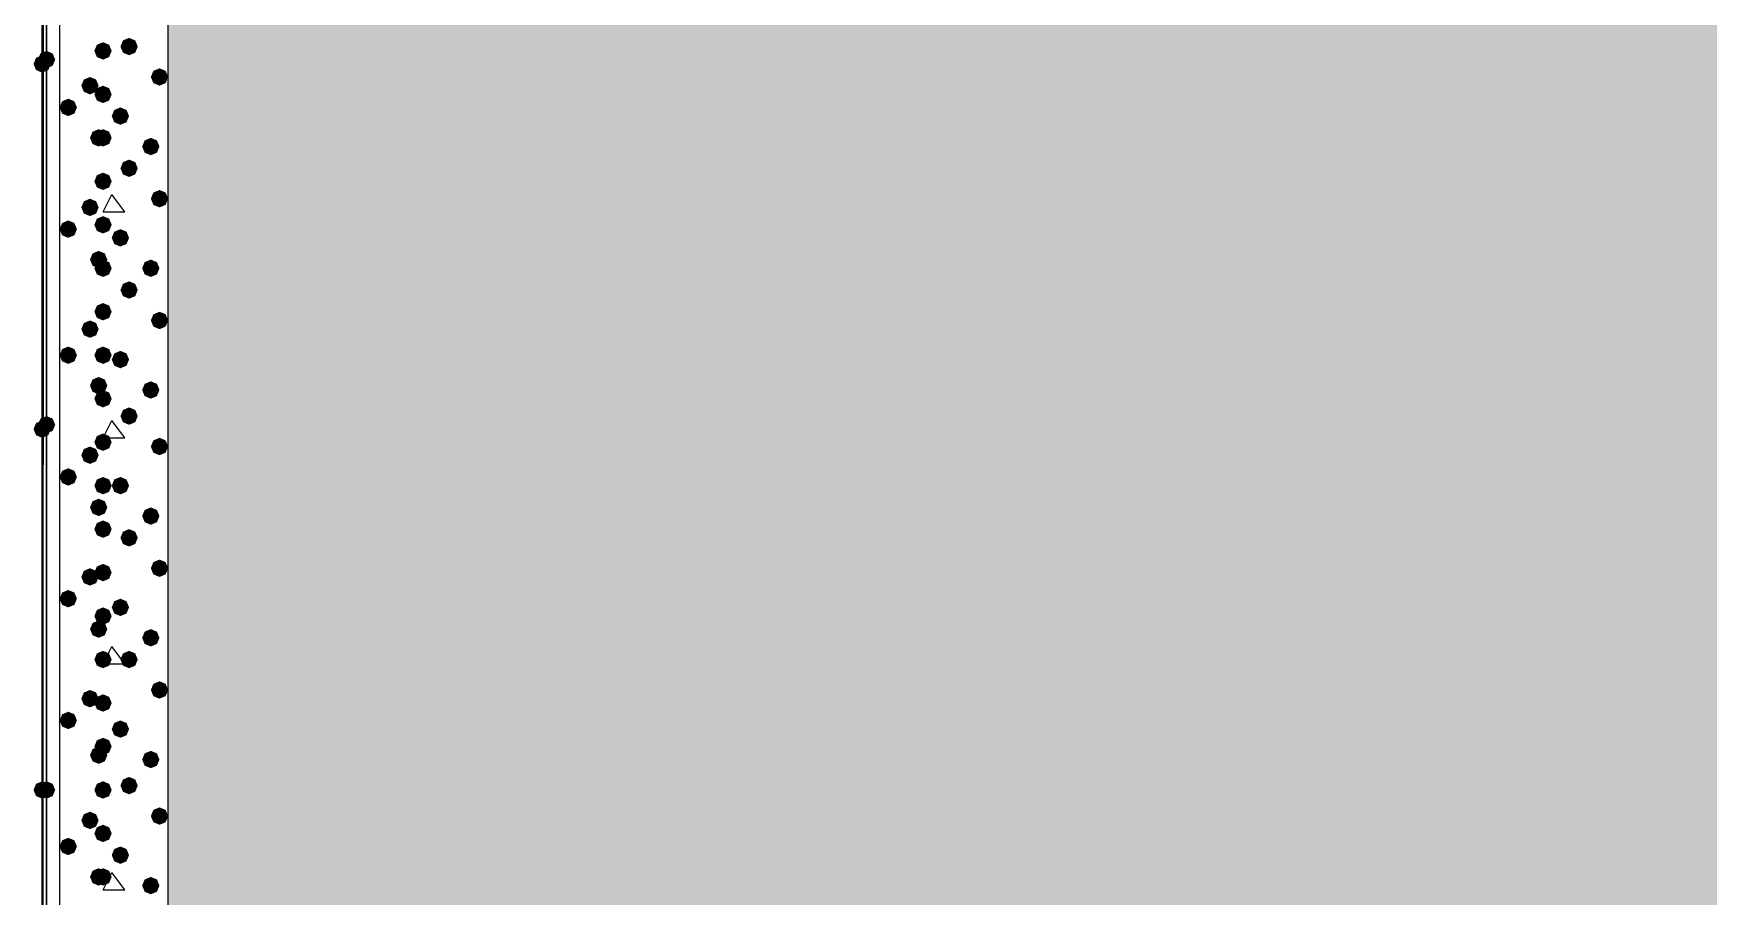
# Model space of a CAD drawing. Header units: millimetres. Extents: x 0 to 420, y 0 to 297.
# Drawn here: x 32.09 to 48.41, y 115.29 to 123.7 of the extents above; entities that cross this region are included whole.
import ezdxf

# ---------------------------------------------------------------- set-up
doc = ezdxf.new("R2010")
doc.units = ezdxf.units.MM
doc.layers.get('0').update_dxf_attribs({"linetype": 'CONTINUOUS'})

msp = doc.modelspace()

# ---------------------------------------------------------------- hatches: boundary and pattern name
at = {"true_color": 0x000007}
h = msp.add_hatch(color=0, dxfattribs=at)
h.paths.add_polyline_path([(32.215667, 228.049667), (32.215667, 84.455)], flags=0)
h.paths.add_polyline_path([(32.215667, 84.455), (32.215667, 228.049667)], flags=0)
at = {"true_color": 0x000008}
h = msp.add_hatch(color=0, dxfattribs=at)
h.paths.add_polyline_path([(194.775667, 126.915333), (33.401, 126.915333), (194.775667, 107.865333)], flags=0)
h.paths.add_polyline_path([(33.401, 126.915333), (194.775667, 107.865333), (33.401, 107.865333)], flags=0)
for points in [[(32.850667, 123.528667), (32.825796, 123.468871), (32.766, 123.444), (32.706204, 123.468871), (32.681333, 123.528667), (32.706204, 123.588462), (32.766, 123.613333), (32.825796, 123.588463)], [(33.104667, 123.571), (33.079796, 123.511204), (33.02, 123.486333), (32.960204, 123.511204), (32.935333, 123.571), (32.960204, 123.630796), (33.02, 123.655667), (33.079796, 123.630796)], [(32.723667, 123.19), (32.698796, 123.130204), (32.639, 123.105333), (32.579204, 123.130204), (32.554333, 123.19), (32.579204, 123.249796), (32.639, 123.274667), (32.698796, 123.249796)], [(33.401, 123.274667), (33.376129, 123.214871), (33.316333, 123.19), (33.256537, 123.214871), (33.231667, 123.274667), (33.256537, 123.334462), (33.316333, 123.359333), (33.376129, 123.334463)], [(32.512, 122.978333), (32.487129, 122.918538), (32.427333, 122.893667), (32.367538, 122.918538), (32.342667, 122.978333), (32.367537, 123.038129), (32.427333, 123.063), (32.487129, 123.038129)], [(32.850667, 123.105333), (32.825796, 123.045538), (32.766, 123.020667), (32.706204, 123.045538), (32.681333, 123.105333), (32.706204, 123.165129), (32.766, 123.19), (32.825796, 123.165129)], [(33.02, 122.893667), (32.995129, 122.833871), (32.935333, 122.809), (32.875538, 122.833871), (32.850667, 122.893667), (32.875537, 122.953462), (32.935333, 122.978333), (32.995129, 122.953463)], [(32.808333, 122.682), (32.783463, 122.622204), (32.723667, 122.597333), (32.663871, 122.622204), (32.639, 122.682), (32.663871, 122.741796), (32.723667, 122.766667), (32.783462, 122.741796)], [(32.850667, 122.682), (32.825796, 122.622204), (32.766, 122.597333), (32.706204, 122.622204), (32.681333, 122.682), (32.706204, 122.741796), (32.766, 122.766667), (32.825796, 122.741796)], [(33.316333, 122.597333), (33.291463, 122.537537), (33.231667, 122.512667), (33.171871, 122.537537), (33.147, 122.597333), (33.171871, 122.657129), (33.231667, 122.682), (33.291462, 122.657129)], [(33.104667, 122.385667), (33.079796, 122.325871), (33.02, 122.301), (32.960204, 122.325871), (32.935333, 122.385667), (32.960204, 122.445462), (33.02, 122.470333), (33.079796, 122.445463)], [(32.850667, 122.258667), (32.825796, 122.198871), (32.766, 122.174), (32.706204, 122.198871), (32.681333, 122.258667), (32.706204, 122.318462), (32.766, 122.343333), (32.825796, 122.318463)], [(32.723667, 122.004667), (32.698796, 121.944871), (32.639, 121.92), (32.579204, 121.944871), (32.554333, 122.004667), (32.579204, 122.064462), (32.639, 122.089333), (32.698796, 122.064463)], [(33.401, 122.089333), (33.376129, 122.029537), (33.316333, 122.004667), (33.256537, 122.029537), (33.231667, 122.089333), (33.256537, 122.149129), (33.316333, 122.174), (33.376129, 122.149129)], [(32.850667, 121.835333), (32.825796, 121.775538), (32.766, 121.750667), (32.706204, 121.775538), (32.681333, 121.835333), (32.706204, 121.895129), (32.766, 121.92), (32.825796, 121.895129)], [(32.512, 121.793), (32.487129, 121.733204), (32.427333, 121.708333), (32.367538, 121.733204), (32.342667, 121.793), (32.367537, 121.852796), (32.427333, 121.877667), (32.487129, 121.852796)], [(33.02, 121.708333), (32.995129, 121.648537), (32.935333, 121.623667), (32.875538, 121.648537), (32.850667, 121.708333), (32.875537, 121.768129), (32.935333, 121.793), (32.995129, 121.768129)], [(32.808333, 121.496667), (32.783463, 121.436871), (32.723667, 121.412), (32.663871, 121.436871), (32.639, 121.496667), (32.663871, 121.556462), (32.723667, 121.581333), (32.783462, 121.556463)], [(32.850667, 121.412), (32.825796, 121.352204), (32.766, 121.327333), (32.706204, 121.352204), (32.681333, 121.412), (32.706204, 121.471796), (32.766, 121.496667), (32.825796, 121.471796)], [(33.316333, 121.412), (33.291463, 121.352204), (33.231667, 121.327333), (33.171871, 121.352204), (33.147, 121.412), (33.171871, 121.471796), (33.231667, 121.496667), (33.291462, 121.471796)], [(33.104667, 121.200333), (33.079796, 121.140537), (33.02, 121.115667), (32.960204, 121.140537), (32.935333, 121.200333), (32.960204, 121.260129), (33.02, 121.285), (33.079796, 121.260129)], [(32.850667, 120.988667), (32.825796, 120.928871), (32.766, 120.904), (32.706204, 120.928871), (32.681333, 120.988667), (32.706204, 121.048462), (32.766, 121.073333), (32.825796, 121.048463)], [(33.401, 120.904), (33.376129, 120.844204), (33.316333, 120.819333), (33.256537, 120.844204), (33.231667, 120.904), (33.256537, 120.963796), (33.316333, 120.988667), (33.376129, 120.963796)], [(32.723667, 120.819333), (32.698796, 120.759537), (32.639, 120.734667), (32.579204, 120.759537), (32.554333, 120.819333), (32.579204, 120.879129), (32.639, 120.904), (32.698796, 120.879129)], [(32.512, 120.565333), (32.487129, 120.505538), (32.427333, 120.480667), (32.367538, 120.505538), (32.342667, 120.565333), (32.367537, 120.625129), (32.427333, 120.65), (32.487129, 120.625129)], [(32.850667, 120.565333), (32.825796, 120.505538), (32.766, 120.480667), (32.706204, 120.505538), (32.681333, 120.565333), (32.706204, 120.625129), (32.766, 120.65), (32.825796, 120.625129)], [(33.02, 120.523), (32.995129, 120.463204), (32.935333, 120.438333), (32.875538, 120.463204), (32.850667, 120.523), (32.875537, 120.582796), (32.935333, 120.607667), (32.995129, 120.582796)], [(32.808333, 120.269), (32.783463, 120.209204), (32.723667, 120.184333), (32.663871, 120.209204), (32.639, 120.269), (32.663871, 120.328796), (32.723667, 120.353667), (32.783462, 120.328796)], [(33.316333, 120.226667), (33.291463, 120.166871), (33.231667, 120.142), (33.171871, 120.166871), (33.147, 120.226667), (33.171871, 120.286462), (33.231667, 120.311333), (33.291462, 120.286463)], [(32.850667, 120.142), (32.825796, 120.082204), (32.766, 120.057333), (32.706204, 120.082204), (32.681333, 120.142), (32.706204, 120.201796), (32.766, 120.226667), (32.825796, 120.201796)], [(33.104667, 119.972667), (33.079796, 119.912871), (33.02, 119.888), (32.960204, 119.912871), (32.935333, 119.972667), (32.960204, 120.032462), (33.02, 120.057333), (33.079796, 120.032463)], [(32.850667, 119.718667), (32.825796, 119.658871), (32.766, 119.634), (32.706204, 119.658871), (32.681333, 119.718667), (32.706204, 119.778462), (32.766, 119.803333), (32.825796, 119.778463)], [(32.723667, 119.591667), (32.698796, 119.531871), (32.639, 119.507), (32.579204, 119.531871), (32.554333, 119.591667), (32.579204, 119.651462), (32.639, 119.676333), (32.698796, 119.651463)], [(33.401, 119.676333), (33.376129, 119.616537), (33.316333, 119.591667), (33.256537, 119.616537), (33.231667, 119.676333), (33.256537, 119.736129), (33.316333, 119.761), (33.376129, 119.736129)], [(32.512, 119.38), (32.487129, 119.320204), (32.427333, 119.295333), (32.367538, 119.320204), (32.342667, 119.38), (32.367537, 119.439796), (32.427333, 119.464667), (32.487129, 119.439796)], [(32.850667, 119.295333), (32.825796, 119.235538), (32.766, 119.210667), (32.706204, 119.235538), (32.681333, 119.295333), (32.706204, 119.355129), (32.766, 119.38), (32.825796, 119.355129)], [(33.02, 119.295333), (32.995129, 119.235538), (32.935333, 119.210667), (32.875538, 119.235538), (32.850667, 119.295333), (32.875537, 119.355129), (32.935333, 119.38), (32.995129, 119.355129)], [(32.808333, 119.083667), (32.783463, 119.023871), (32.723667, 118.999), (32.663871, 119.023871), (32.639, 119.083667), (32.663871, 119.143462), (32.723667, 119.168333), (32.783462, 119.143463)], [(33.316333, 118.999), (33.291463, 118.939204), (33.231667, 118.914333), (33.171871, 118.939204), (33.147, 118.999), (33.171871, 119.058796), (33.231667, 119.083667), (33.291462, 119.058796)], [(32.850667, 118.872), (32.825796, 118.812204), (32.766, 118.787333), (32.706204, 118.812204), (32.681333, 118.872), (32.706204, 118.931796), (32.766, 118.956667), (32.825796, 118.931796)], [(33.104667, 118.787333), (33.079796, 118.727537), (33.02, 118.702667), (32.960204, 118.727537), (32.935333, 118.787333), (32.960204, 118.847129), (33.02, 118.872), (33.079796, 118.847129)], [(32.723667, 118.406333), (32.698796, 118.346537), (32.639, 118.321667), (32.579204, 118.346537), (32.554333, 118.406333), (32.579204, 118.466129), (32.639, 118.491), (32.698796, 118.466129)], [(32.850667, 118.448667), (32.825796, 118.388871), (32.766, 118.364), (32.706204, 118.388871), (32.681333, 118.448667), (32.706204, 118.508462), (32.766, 118.533333), (32.825796, 118.508463)], [(33.401, 118.491), (33.376129, 118.431204), (33.316333, 118.406333), (33.256537, 118.431204), (33.231667, 118.491), (33.256537, 118.550796), (33.316333, 118.575667), (33.376129, 118.550796)], [(32.512, 118.194667), (32.487129, 118.134871), (32.427333, 118.11), (32.367538, 118.134871), (32.342667, 118.194667), (32.367537, 118.254462), (32.427333, 118.279333), (32.487129, 118.254463)], [(33.02, 118.11), (32.995129, 118.050204), (32.935333, 118.025333), (32.875538, 118.050204), (32.850667, 118.11), (32.875537, 118.169796), (32.935333, 118.194667), (32.995129, 118.169796)], [(32.850667, 118.025333), (32.825796, 117.965538), (32.766, 117.940667), (32.706204, 117.965538), (32.681333, 118.025333), (32.706204, 118.085129), (32.766, 118.11), (32.825796, 118.085129)], [(32.808333, 117.898333), (32.783463, 117.838538), (32.723667, 117.813667), (32.663871, 117.838538), (32.639, 117.898333), (32.663871, 117.958129), (32.723667, 117.983), (32.783462, 117.958129)], [(33.316333, 117.813667), (33.291463, 117.753871), (33.231667, 117.729), (33.171871, 117.753871), (33.147, 117.813667), (33.171871, 117.873462), (33.231667, 117.898333), (33.291462, 117.873463)], [(32.850667, 117.602), (32.825796, 117.542204), (32.766, 117.517333), (32.706204, 117.542204), (32.681333, 117.602), (32.706204, 117.661796), (32.766, 117.686667), (32.825796, 117.661796)], [(33.104667, 117.602), (33.079796, 117.542204), (33.02, 117.517333), (32.960204, 117.542204), (32.935333, 117.602), (32.960204, 117.661796), (33.02, 117.686667), (33.079796, 117.661796)], [(33.401, 117.305667), (33.376129, 117.245871), (33.316333, 117.221), (33.256537, 117.245871), (33.231667, 117.305667), (33.256537, 117.365462), (33.316333, 117.390333), (33.376129, 117.365463)], [(32.723667, 117.221), (32.698796, 117.161204), (32.639, 117.136333), (32.579204, 117.161204), (32.554333, 117.221), (32.579204, 117.280796), (32.639, 117.305667), (32.698796, 117.280796)], [(32.850667, 117.178667), (32.825796, 117.118871), (32.766, 117.094), (32.706204, 117.118871), (32.681333, 117.178667), (32.706204, 117.238462), (32.766, 117.263333), (32.825796, 117.238463)], [(32.512, 117.009333), (32.487129, 116.949537), (32.427333, 116.924667), (32.367538, 116.949537), (32.342667, 117.009333), (32.367537, 117.069129), (32.427333, 117.094), (32.487129, 117.069129)], [(33.02, 116.924667), (32.995129, 116.864871), (32.935333, 116.84), (32.875538, 116.864871), (32.850667, 116.924667), (32.875537, 116.984462), (32.935333, 117.009333), (32.995129, 116.984463)], [(32.808333, 116.670667), (32.783463, 116.610871), (32.723667, 116.586), (32.663871, 116.610871), (32.639, 116.670667), (32.663871, 116.730462), (32.723667, 116.755333), (32.783462, 116.730463)], [(32.850667, 116.755333), (32.825796, 116.695538), (32.766, 116.670667), (32.706204, 116.695538), (32.681333, 116.755333), (32.706204, 116.815129), (32.766, 116.84), (32.825796, 116.815129)], [(33.316333, 116.628333), (33.291463, 116.568537), (33.231667, 116.543667), (33.171871, 116.568537), (33.147, 116.628333), (33.171871, 116.688129), (33.231667, 116.713), (33.291462, 116.688129)], [(32.850667, 116.332), (32.825796, 116.272204), (32.766, 116.247333), (32.706204, 116.272204), (32.681333, 116.332), (32.706204, 116.391796), (32.766, 116.416667), (32.825796, 116.391796)], [(33.104667, 116.374333), (33.079796, 116.314537), (33.02, 116.289667), (32.960204, 116.314537), (32.935333, 116.374333), (32.960204, 116.434129), (33.02, 116.459), (33.079796, 116.434129)], [(32.723667, 116.035667), (32.698796, 115.975871), (32.639, 115.951), (32.579204, 115.975871), (32.554333, 116.035667), (32.579204, 116.095462), (32.639, 116.120333), (32.698796, 116.095463)], [(33.401, 116.078), (33.376129, 116.018204), (33.316333, 115.993333), (33.256537, 116.018204), (33.231667, 116.078), (33.256537, 116.137796), (33.316333, 116.162667), (33.376129, 116.137796)], [(32.850667, 115.908667), (32.825796, 115.848871), (32.766, 115.824), (32.706204, 115.848871), (32.681333, 115.908667), (32.706204, 115.968462), (32.766, 115.993333), (32.825796, 115.968463)], [(32.512, 115.781667), (32.487129, 115.721871), (32.427333, 115.697), (32.367538, 115.721871), (32.342667, 115.781667), (32.367537, 115.841462), (32.427333, 115.866333), (32.487129, 115.841463)], [(33.02, 115.697), (32.995129, 115.637204), (32.935333, 115.612333), (32.875538, 115.637204), (32.850667, 115.697), (32.875537, 115.756796), (32.935333, 115.781667), (32.995129, 115.756796)], [(32.808333, 115.485333), (32.783463, 115.425538), (32.723667, 115.400667), (32.663871, 115.425538), (32.639, 115.485333), (32.663871, 115.545129), (32.723667, 115.57), (32.783462, 115.545129)], [(32.850667, 115.485333), (32.825796, 115.425538), (32.766, 115.400667), (32.706204, 115.425538), (32.681333, 115.485333), (32.706204, 115.545129), (32.766, 115.57), (32.825796, 115.545129)], [(33.316333, 115.400667), (33.291463, 115.340871), (33.231667, 115.316), (33.171871, 115.340871), (33.147, 115.400667), (33.171871, 115.460462), (33.231667, 115.485333), (33.291462, 115.460463)]]:
    msp.add_hatch(color=0, dxfattribs=at).paths.add_polyline_path(points, flags=0)
at = {"true_color": 0x0000fe}
for points in [[(32.258, 123.401667), (32.233129, 123.341871), (32.173333, 123.317), (32.113538, 123.341871), (32.088667, 123.401667), (32.113537, 123.461462), (32.173333, 123.486333), (32.233129, 123.461463)], [(32.300333, 123.444), (32.275463, 123.384204), (32.215667, 123.359333), (32.155871, 123.384204), (32.131, 123.444), (32.155871, 123.503796), (32.215667, 123.528667), (32.275462, 123.503796)], [(32.300333, 123.444), (32.275463, 123.384204), (32.215667, 123.359333), (32.155871, 123.384204), (32.131, 123.444), (32.155871, 123.503796), (32.215667, 123.528667), (32.275462, 123.503796)], [(32.300333, 123.444), (32.275463, 123.384204), (32.215667, 123.359333), (32.155871, 123.384204), (32.131, 123.444), (32.155871, 123.503796), (32.215667, 123.528667), (32.275462, 123.503796)], [(32.300333, 119.888), (32.275463, 119.828204), (32.215667, 119.803333), (32.155871, 119.828204), (32.131, 119.888), (32.155871, 119.947796), (32.215667, 119.972667), (32.275462, 119.947796)], [(32.300333, 119.888), (32.275463, 119.828204), (32.215667, 119.803333), (32.155871, 119.828204), (32.131, 119.888), (32.155871, 119.947796), (32.215667, 119.972667), (32.275462, 119.947796)], [(32.300333, 119.888), (32.275463, 119.828204), (32.215667, 119.803333), (32.155871, 119.828204), (32.131, 119.888), (32.155871, 119.947796), (32.215667, 119.972667), (32.275462, 119.947796)], [(32.258, 119.845667), (32.233129, 119.785871), (32.173333, 119.761), (32.113538, 119.785871), (32.088667, 119.845667), (32.113537, 119.905462), (32.173333, 119.930333), (32.233129, 119.905463)], [(32.258, 116.332), (32.233129, 116.272204), (32.173333, 116.247333), (32.113538, 116.272204), (32.088667, 116.332), (32.113537, 116.391796), (32.173333, 116.416667), (32.233129, 116.391796)], [(32.300333, 116.332), (32.275463, 116.272204), (32.215667, 116.247333), (32.155871, 116.272204), (32.131, 116.332), (32.155871, 116.391796), (32.215667, 116.416667), (32.275462, 116.391796)], [(32.300333, 116.332), (32.275463, 116.272204), (32.215667, 116.247333), (32.155871, 116.272204), (32.131, 116.332), (32.155871, 116.391796), (32.215667, 116.416667), (32.275462, 116.391796)], [(32.300333, 116.332), (32.275463, 116.272204), (32.215667, 116.247333), (32.155871, 116.272204), (32.131, 116.332), (32.155871, 116.391796), (32.215667, 116.416667), (32.275462, 116.391796)]]:
    msp.add_hatch(color=0, dxfattribs=at).paths.add_polyline_path(points, flags=0)

# ---------------------------------------------------------------- linework, layer by layer
at = {"color": 0, "true_color": 0x000007}
for points in [[(32.215667, 84.412667), (32.173333, 84.412667), (32.215667, 228.049667)], [(32.173333, 84.412667), (32.173333, 228.049667)], [(32.173333, 228.049667), (32.173333, 84.412667)], [(32.215667, 84.412667), (32.215667, 228.049667)], [(32.215667, 228.049667), (32.215667, 84.455), (32.215667, 84.412667)], [(32.215667, 84.455), (32.215667, 228.049667)], [(32.342667, 126.915333), (32.342667, 107.865333)], [(33.401, 107.865333), (33.401, 126.915333)]]:
    msp.add_lwpolyline(points, dxfattribs=at)
for points in [[(32.215667, 84.412667), (32.215667, 228.049667)], [(32.215667, 228.049667), (32.215667, 84.455)], [(32.215667, 84.455), (32.215667, 228.049667)]]:
    msp.add_lwpolyline(points, close=True, dxfattribs=at)
at = {"color": 0, "true_color": 0x000008}
msp.add_lwpolyline([(33.401, 126.915333), (194.775667, 107.865333), (33.401, 107.865333)], close=True, dxfattribs=at)
for points in [[(32.766, 121.962333), (32.850667, 122.131667)], [(32.977667, 121.962333), (32.850667, 122.131667)], [(32.766, 121.962333), (32.977667, 121.962333)], [(32.766, 119.761), (32.850667, 119.930333)], [(32.977667, 119.761), (32.850667, 119.930333)], [(32.766, 119.761), (32.977667, 119.761)], [(32.766, 117.559667), (32.850667, 117.729)], [(32.977667, 117.559667), (32.850667, 117.729)], [(32.766, 117.559667), (32.977667, 117.559667)], [(32.766, 115.358333), (32.850667, 115.527667)], [(32.977667, 115.358333), (32.850667, 115.527667)], [(32.766, 115.358333), (32.977667, 115.358333)]]:
    msp.add_lwpolyline(points, dxfattribs=at)

doc.saveas('drawing.dxf')
